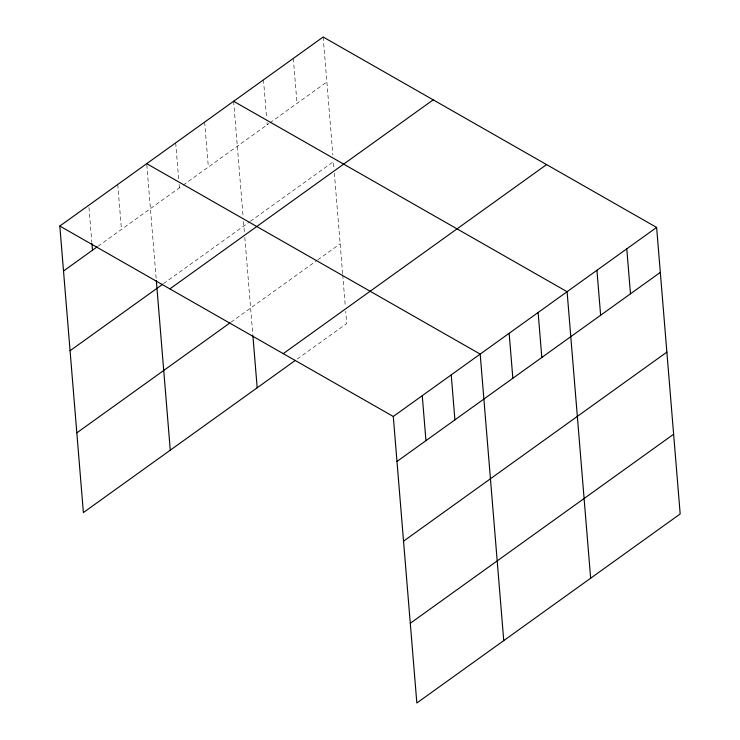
<?xml version="1.0" encoding="UTF-8"?>
<svg xmlns="http://www.w3.org/2000/svg" width="740" height="740" viewBox="0 0 740 740"><rect width="100%" height="100%" fill="white"/><g stroke="black" fill="none" stroke-linecap="round" stroke-linejoin="round"><path stroke-width="0.56" stroke-dasharray="3.7 2.78" d="M98.087 246.198L182.188 185.823M183.122 185.148L269.027 123.478M269.961 122.803L326.858 81.964M163.512 283.642L249.472 221.935M250.398 221.269L333.407 161.681L333.971 168.517M231 322.168L316.84 260.545M317.775 259.87L340.16 243.802M297.286 359.002L346.718 323.519L345.71 311.337M323.158 37L332.861 155.03M334.351 173.086L342.62 273.698M342.713 274.799L345.349 306.906M293.318 58.423L297.008 103.387M263.468 79.855L266.613 118.067M266.983 122.572L267.168 124.82M233.627 101.278L243.053 215.988M243.506 221.528L244.441 232.795M244.811 237.364L252.812 334.656M204.656 122.072L208.356 167.037M175.685 142.866L178.738 179.968M179.108 184.464L179.385 187.831M146.816 164.789L156.149 278.379M117.752 184.464L121.453 229.428M88.976 207.505L91.834 242.35"/><path stroke-width="1.11" d="M59.82 226.052L323.158 37L656.62 227.43L680.18 513.949L416.842 703L393.282 416.481L59.82 226.052L83.38 512.57L295.417 360.343M63.52 271.016L97.153 246.864M70.069 350.723L162.578 284.317M169.867 288.896L433.205 99.844M76.821 432.854L230.066 322.844M283.244 353.637L546.582 164.585M393.282 416.481L656.62 227.43M396.982 461.446L660.321 272.394M403.541 541.162L666.879 352.111M410.284 623.284L673.631 434.232M233.627 101.278L567.09 291.708L590.649 578.227M146.724 163.66L480.186 354.099L503.746 640.609M626.78 248.862L630.48 293.826M596.93 270.285L600.63 315.249M538.119 312.502L541.819 357.466M509.157 333.305L512.848 378.269M451.224 374.893L454.915 419.858M422.253 395.687L425.953 440.651M252.904 335.757L257.178 387.797M156.334 280.589L170.274 450.179M91.927 243.479L92.482 250.222"/></g></svg>
